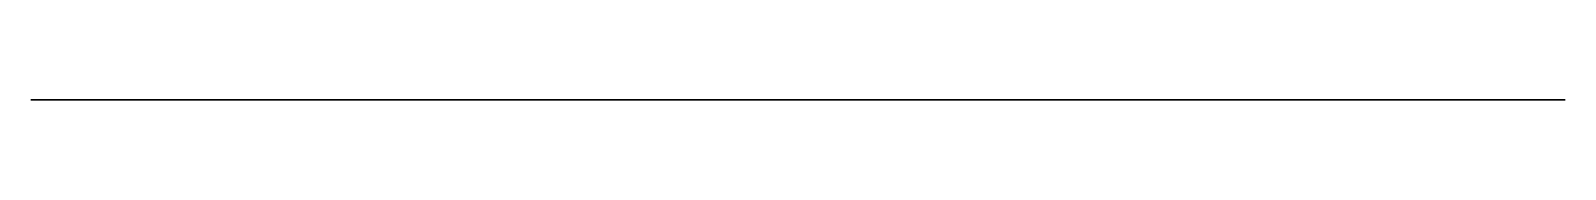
# Model space of a CAD drawing. Header units: millimetres. Extents: x -28.6 to -8.2, y 0 to 0.
import ezdxf

# ---------------------------------------------------------------- set-up
doc = ezdxf.new("R2010")
doc.units = ezdxf.units.MM
doc.layers.get('0').update_dxf_attribs({"color": 194, "true_color": 0x551cb1})

msp = doc.modelspace()

# ---------------------------------------------------------------- linework, layer by layer
at = {"color": 121, "true_color": 0xa6e5e5}
msp.add_polyline3d([(-19.858, 0, 119.067), (-19.858, 0, 117.949), (-19.573, 0, 117.946), (-19.291, 0, 117.924), (-19.014, 0, 117.883), (-18.741, 0, 117.824), (-18.473, 0, 117.748), (-18.212, 0, 117.655), (-17.959, 0, 117.544), (-17.713, 0, 117.418), (-17.476, 0, 117.276), (-17.249, 0, 117.118), (-17.032, 0, 116.945), (-16.826, 0, 116.758), (-16.633, 0, 116.557), (-16.452, 0, 116.342), (-16.285, 0, 116.114), (-16.133, 0, 115.874), (-15.997, 0, 115.624), (-15.879, 0, 115.367), (-15.779, 0, 115.105), (-15.698, 0, 114.838), (-15.634, 0, 114.567), (-15.589, 0, 114.294), (-15.562, 0, 114.018), (-15.553, 0, 113.742), (-15.562, 0, 113.466), (-15.589, 0, 113.19), (-15.634, 0, 112.917), (-15.698, 0, 112.646), (-15.779, 0, 112.379), (-15.879, 0, 112.117), (-15.997, 0, 111.86), (-16.133, 0, 111.61), (-16.285, 0, 111.37), (-16.452, 0, 111.142), (-16.633, 0, 110.927), (-16.826, 0, 110.726), (-17.032, 0, 110.539), (-17.249, 0, 110.366), (-17.476, 0, 110.208), (-17.713, 0, 110.066), (-17.959, 0, 109.94), (-18.212, 0, 109.829), (-18.473, 0, 109.736), (-18.741, 0, 109.66), (-19.014, 0, 109.601), (-19.291, 0, 109.56), (-19.573, 0, 109.538), (-19.858, 0, 109.535), (-13.206, 0, 87.652), (-8.381, 0, 87.652), (-8.381, 0, 71.574), (-12.577, 0, 71.574), (-12.577, 0, 70.349), (-12.292, 0, 70.349), (-12.009, 0, 70.329), (-11.731, 0, 70.292), (-11.457, 0, 70.235), (-11.189, 0, 70.161), (-10.927, 0, 70.07), (-10.672, 0, 69.962), (-10.425, 0, 69.837), (-10.187, 0, 69.696), (-9.958, 0, 69.54), (-9.74, 0, 69.368), (-9.533, 0, 69.182), (-9.338, 0, 68.981), (-9.156, 0, 68.767), (-8.988, 0, 68.54), (-8.834, 0, 68.3), (-8.697, 0, 68.049), (-8.579, 0, 67.793), (-8.478, 0, 67.53), (-8.396, 0, 67.263), (-8.332, 0, 66.992), (-8.286, 0, 66.718), (-8.259, 0, 66.443), (-8.25, 0, 66.166), (-8.259, 0, 65.89), (-8.286, 0, 65.614), (-8.332, 0, 65.34), (-8.396, 0, 65.069), (-8.478, 0, 64.802), (-8.579, 0, 64.54), (-8.697, 0, 64.283), (-8.834, 0, 64.033), (-8.988, 0, 63.792), (-9.156, 0, 63.565), (-9.338, 0, 63.351), (-9.533, 0, 63.15), (-9.74, 0, 62.964), (-9.958, 0, 62.793), (-10.187, 0, 62.636), (-10.425, 0, 62.496), (-10.672, 0, 62.371), (-10.927, 0, 62.262), (-11.189, 0, 62.171), (-11.457, 0, 62.097), (-11.731, 0, 62.041), (-12.009, 0, 62.003), (-12.292, 0, 61.984), (-12.577, 0, 61.984), (-12.577, 0, 60.949), (-12.286, 0, 60.94), (-11.999, 0, 60.913), (-11.715, 0, 60.867), (-11.437, 0, 60.803), (-11.165, 0, 60.721), (-10.9, 0, 60.621), (-10.642, 0, 60.505), (-10.392, 0, 60.373), (-10.152, 0, 60.225), (-9.921, 0, 60.061), (-9.702, 0, 59.882), (-9.493, 0, 59.689), (-9.297, 0, 59.481), (-9.114, 0, 59.26), (-8.945, 0, 59.026), (-8.791, 0, 58.78), (-8.654, 0, 58.523), (-8.535, 0, 58.26), (-8.434, 0, 57.992), (-8.351, 0, 57.718), (-8.287, 0, 57.442), (-8.241, 0, 57.162), (-8.214, 0, 56.881), (-8.205, 0, 56.598), (-8.214, 0, 56.316), (-8.241, 0, 56.034), (-8.287, 0, 55.755), (-8.351, 0, 55.478), (-8.434, 0, 55.205), (-8.535, 0, 54.936), (-8.654, 0, 54.673), (-8.791, 0, 54.417), (-8.945, 0, 54.17), (-9.114, 0, 53.936), (-9.297, 0, 53.715), (-9.493, 0, 53.507), (-9.702, 0, 53.314), (-9.921, 0, 53.135), (-10.152, 0, 52.972), (-10.392, 0, 52.823), (-10.642, 0, 52.691), (-10.9, 0, 52.575), (-11.165, 0, 52.475), (-11.437, 0, 52.393), (-11.715, 0, 52.329), (-11.999, 0, 52.283), (-12.286, 0, 52.256), (-12.577, 0, 52.247), (-12.577, 0, 50.666), (-8.361, 0, 50.666), (-8.361, 0, 5.014), (-28.562, 0, 5.014), (-28.562, 0, 135.17), (-24.213, 0, 135.17), (-24.213, 0, 131.741), (-20.351, 0, 127.189), (-19.858, 0, 127.189), (-19.582, 0, 127.186), (-19.31, 0, 127.165), (-19.042, 0, 127.126), (-18.779, 0, 127.07), (-18.52, 0, 126.996), (-18.268, 0, 126.906), (-18.023, 0, 126.8), (-17.786, 0, 126.678), (-17.557, 0, 126.541), (-17.337, 0, 126.388), (-17.127, 0, 126.222), (-16.929, 0, 126.041), (-16.742, 0, 125.847), (-16.567, 0, 125.64), (-16.406, 0, 125.419), (-16.258, 0, 125.187), (-16.127, 0, 124.945), (-16.013, 0, 124.697), (-15.917, 0, 124.444), (-15.838, 0, 124.186), (-15.777, 0, 123.925), (-15.733, 0, 123.661), (-15.707, 0, 123.395), (-15.698, 0, 123.128), (-15.707, 0, 122.861), (-15.733, 0, 122.595), (-15.777, 0, 122.331), (-15.838, 0, 122.07), (-15.917, 0, 121.812), (-16.013, 0, 121.558), (-16.127, 0, 121.31), (-16.258, 0, 121.069), (-16.406, 0, 120.836), (-16.567, 0, 120.616), (-16.742, 0, 120.409), (-16.929, 0, 120.215), (-17.127, 0, 120.034), (-17.337, 0, 119.867), (-17.557, 0, 119.715), (-17.786, 0, 119.578), (-18.023, 0, 119.456), (-18.268, 0, 119.349), (-18.52, 0, 119.259), (-18.779, 0, 119.186), (-19.042, 0, 119.129), (-19.31, 0, 119.09), (-19.582, 0, 119.069)], close=True, dxfattribs=at)

doc.saveas('drawing.dxf')
